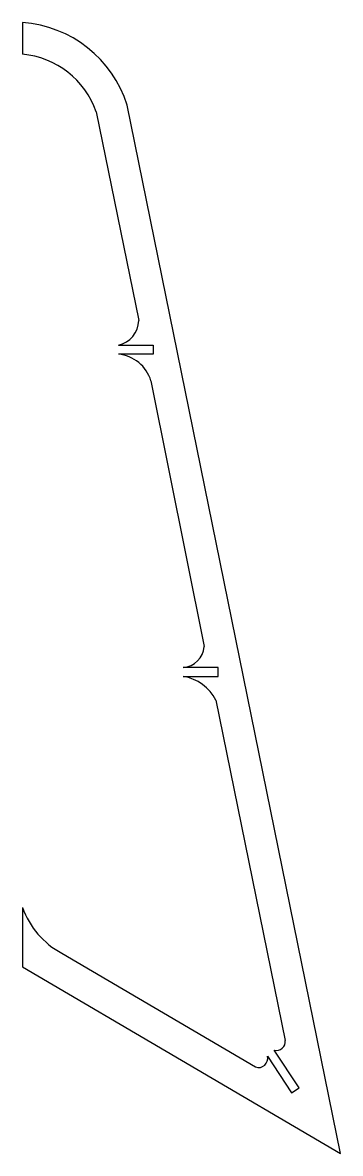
# Model space of a CAD drawing. Header units: inches. Extents: x -168 to -97, y 42 to 294.
import ezdxf

# ---------------------------------------------------------------- set-up
doc = ezdxf.new("R2010")
doc.units = ezdxf.units.IN
doc.header["$MEASUREMENT"] = 0
doc.layers.add('LAYER01', color=7, linetype='Continuous')

msp = doc.modelspace()

# ---------------------------------------------------------------- linework, layer by layer
for p, q in [((-167.74, 293.81), (-167.75, 286.79)), ((-97.01, 42.46), (-144.46, 275.48)), ((-146.43, 222.11), (-138.68, 222.11)), ((-138.68, 222.11), (-138.68, 220.11)), ((-138.68, 220.11), (-146.43, 220.11)), ((-124.2, 150.47), (-131.99, 150.47)), ((-131.98, 148.47), (-124.2, 148.47)), ((-124.2, 148.47), (-124.2, 150.47)), ((-167.74, 97.11), (-167.74, 83.96)), ((-159.02, 86.96), (-115.91, 61.67)), ((-167.74, 83.96), (-97.01, 42.46)), ((-106.22, 57.03), (-111.74, 65.4)), ((-113.25, 64.05), (-107.89, 55.92))]:
    msp.add_line(p, q)
msp.add_arc((-169.58, 267.53), 26.34, 17.5563, 86)
at = {"layer": 'LAYER01'}
for p, q in [((-151.35, 274.01), (-141.9, 227.57)), ((-139.17, 214.18), (-127.35, 155.11)), ((-124.72, 143.21), (-109.31, 67.57)), ((-107.89, 55.92), (-106.22, 57.03))]:
    msp.add_line(p, q, dxfattribs=at)
for centre, radius, start, end in [((-169.58, 267.53), 19.35, 19.577, 84.5554), ((-147.6, 227.7), 5.71, 281.8468, 358.7112), ((-147.21, 211.75), 8.4, 16.8117, 84.6989), ((-132.4, 155.52), 5.07, 274.6709, 355.3341), ((-133.45, 138.79), 9.78, 26.8524, 81.3553), ((-150.12, 103.43), 18.73, 199.7473, 241.6026), ((-111.25, 67.29), 1.96, 255.3556, 8.3019), ((-115.22, 63.58), 2.03, 250.1497, 13.5078)]:
    msp.add_arc(centre, radius, start, end, dxfattribs=at)

doc.saveas('drawing.dxf')
